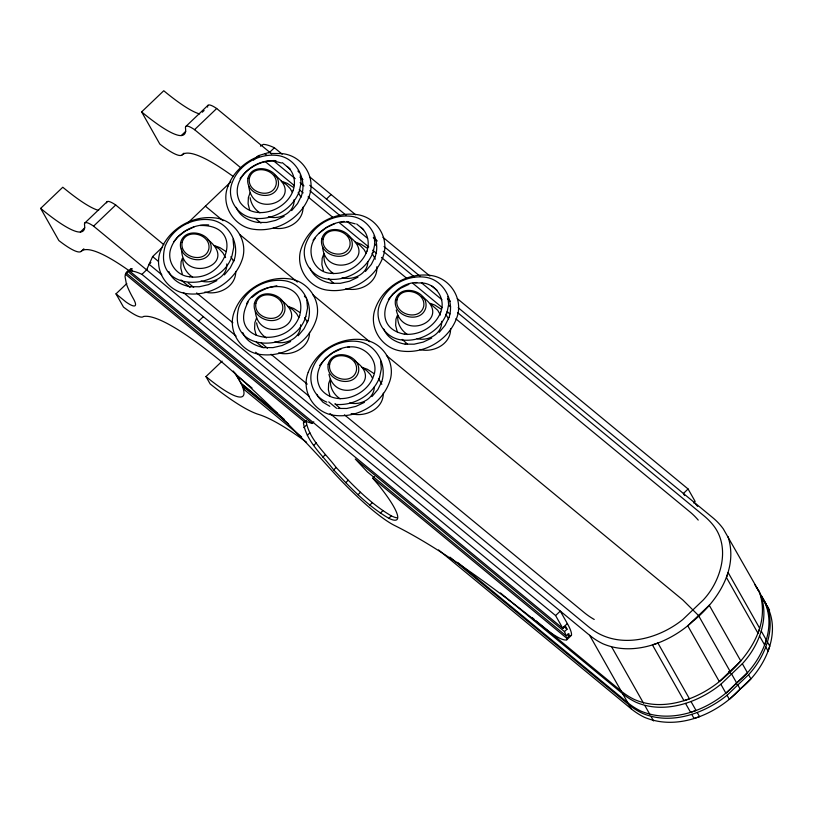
<?xml version="1.0" encoding="UTF-8"?>
<svg xmlns="http://www.w3.org/2000/svg" width="813" height="813" viewBox="0 0 813 813"><rect width="100%" height="100%" fill="white"/><g stroke="black" fill="none" stroke-linecap="round" stroke-linejoin="round"><path stroke-width="1.22" d="M126.808 283.544L116.005 293.859L123.474 307.06A60.609 10.518 46.3 0 0 143.454 316.501A202.904 35.213 46.3 0 1 221.715 361.927A223.971 38.861 46.3 0 1 331.074 469.731A77.631 13.475 46.3 0 0 394.651 525.513A582.962 101.158 46.3 0 1 542.779 626.681A65.782 11.412 46.3 0 0 566.773 639.79L566.773 638.256L372.73 478.207L374.407 476.601M181.604 248.443C180.771 284.377 240.892 265.902 208.077 239.805M182.935 259.469C182.386 266.542 186.797 273.412 192.63 277.121M226.797 263.92C227.528 276.948 212.417 284.438 201.065 281.044M235.729 271.43C236.034 286.745 218.382 295.719 204.815 292.05M248.798 186.207C252.213 221.217 308.198 198.677 274.367 174.866M255.292 311.359C258.707 346.368 314.682 323.828 280.861 300.017M294.093 199.632C294.824 212.66 279.713 220.15 268.361 216.746M303.025 207.132C303.361 221.908 286.593 231.105 273.31 227.904M300.576 324.783C301.308 337.812 286.196 345.301 274.845 341.897M309.509 332.283C309.824 347.598 292.162 356.572 278.595 352.903M322.588 247.061C325.993 282.07 381.978 259.53 348.157 235.719M324.011 256.034C323.462 263.107 327.873 269.967 333.706 273.676M330.495 381.185C329.956 388.258 334.367 395.118 340.19 398.827M367.811 261.745C367.669 274.215 353.035 280.78 342.141 277.609M376.866 266.735C377.984 282.589 359.946 292.487 345.891 288.605M374.305 386.897C374.193 398.827 360.413 405.687 349.783 402.913M383.299 393.146C383.573 409.02 365.007 417.679 351.175 413.604M397.852 315.637C396.846 323.127 401.256 330.606 407.486 334.539M441.652 321.338C442.394 333.828 428.177 341.602 417.079 338.615M450.585 328.848C450.9 344.163 433.238 353.137 419.671 349.468M127.102 272.609L125.415 274.225L125.039 276.593L126.32 283.554A135.273 23.475 46.3 0 0 133.352 298.656A35.833 6.219 46.3 0 1 125.954 301.969L116.005 293.859M160.649 250.597C152.874 269.957 167.376 292.182 187.976 293.767L188.098 293.788C210.547 296.156 233.616 282.385 241.613 261.166L241.654 261.034C249.428 241.674 234.927 219.449 214.327 217.864L214.205 217.843C191.756 215.475 168.687 229.246 160.689 250.465M227.945 186.299C220.171 205.669 234.672 227.884 255.262 229.469L255.394 229.5C277.843 231.868 300.912 218.087 308.899 196.878M234.154 260.069C240.028 242.833 228.107 221.349 209.327 219.673C190.72 217.711 171.604 229.124 164.978 246.705C152.631 293.3 221.654 291.867 232.04 255.577L233.768 247.182L233.046 239.164M293.158 190.374C296.034 182.031 294.082 172.224 287.192 166.421M299.377 191.177L301.054 182.895L300.332 174.876M301.45 195.781C307.304 178.586 295.454 157.122 276.725 155.395C258.087 153.362 238.9 164.795 232.264 182.417C225.75 198.484 237.752 216.99 254.876 218.301M308.95 196.746C316.724 177.376 302.223 155.161 281.623 153.576M299.651 315.525C308.94 279.692 259.54 278.696 246.542 303.777M305.861 316.328L307.548 308.046L306.826 300.027M307.934 320.932C313.798 303.727 301.948 282.274 283.219 280.546C264.581 278.513 245.394 289.946 238.758 307.568C226.421 354.163 295.434 352.72 305.82 316.44M366.937 251.237C369.813 242.884 367.862 233.077 360.972 227.274M373.157 252.04L374.834 243.748L374.122 235.729M375.23 256.634C381.104 239.398 369.183 217.914 350.403 216.228C331.795 214.266 312.67 225.689 306.054 243.27C299.53 259.337 311.542 277.853 328.665 279.164M382.73 257.599C390.504 238.239 376.002 216.014 355.403 214.429M373.431 376.389C380.21 360.047 363.523 344.102 347.669 347.212M379.641 377.191L381.327 368.899L380.606 360.881M381.724 381.785C387.598 364.549 375.667 343.066 356.897 341.379C338.289 339.417 319.163 350.84 312.538 368.421C307.629 381.348 313.757 396.978 326.836 402.12M440.727 312.09C445.971 299.011 436.185 284.001 422.272 282.934M446.937 312.893L448.624 304.601L447.902 296.582M449.01 317.487C454.884 300.251 442.963 278.768 424.183 277.091C405.585 275.129 386.46 286.542 379.834 304.133C373.309 320.19 385.321 338.706 402.445 340.017M456.51 318.462C464.284 299.093 449.792 276.867 429.193 275.292M500.462 592.941L622.707 693.774A88.902 72.194 -29.5 0 0 636.02 702.269C664.353 714.485 698.062 702.757 720.846 684.261L742.34 663.723C760.033 644.739 771.385 614.018 758.082 589.659M449.965 557.149L628.927 704.759A88.902 72.194 -29.5 0 0 642.24 713.255C670.573 725.47 704.282 713.743 727.056 695.257L748.56 674.709C766.659 655.349 778.763 622.301 762.564 598.297A88.902 72.194 -29.5 0 0 761.344 596.681M182.376 258.29L181.096 261.786L180.801 268.066L182.386 274.377M250.099 192.823L248.382 197.488L248.097 203.768L249.682 210.089M256.593 317.974L254.876 322.639L254.581 328.919L256.166 335.241M323.889 253.686L322.172 258.341L321.877 264.632L323.462 270.942M330.373 378.838L328.655 383.492L328.371 389.783L329.946 396.094M397.242 315.708L395.951 319.204L395.657 325.485L397.242 331.795M146.594 269.875L152.62 256.593L162.62 247.03M227.986 186.167C233.361 171.96 245.455 161.228 259.55 156.015M234.205 259.947L230.282 267.833L224.368 274.896M293.198 190.272C286.156 210.933 254.235 221.888 240.16 202.478C228.544 181.248 253.422 158.088 274.804 161.238M299.336 191.289C292.71 208.87 273.585 220.293 254.977 218.331M248.148 302.04C226.502 341.927 288.463 350.179 299.682 315.424M301.491 195.648L297.578 203.535L291.664 210.597M315.444 237.752C305.403 250.617 313.208 272.325 330.688 273.341M307.985 320.8L304.062 328.686L298.158 335.749M366.978 251.126C361.541 265.556 345.85 274.926 330.576 273.32M373.116 252.142C366.49 269.733 347.375 281.146 328.767 279.184M375.281 256.502L371.358 264.398L365.444 271.451M382.689 257.731C374.691 278.95 351.623 292.721 329.174 290.353L329.052 290.332C308.452 288.747 293.95 266.522 301.725 247.162L301.765 247.03C309.763 225.811 332.832 212.041 355.281 214.408M373.472 376.277C366.429 396.937 334.509 407.892 320.434 388.492C309.672 369.102 329.987 347.964 349.509 346.846M379.61 377.293C372.984 394.884 353.858 406.297 335.251 404.335M381.764 381.653L377.852 389.549L371.937 396.602M440.758 311.979C435.321 326.409 419.63 335.779 404.366 334.173M446.896 312.995C440.28 330.586 421.154 341.999 402.547 340.037M449.061 317.365L445.138 325.251L439.233 332.314M456.469 318.584C448.471 339.804 425.402 353.574 402.953 351.206L402.831 351.186C382.232 349.6 367.73 327.385 375.504 308.015L375.555 307.883C383.543 286.664 406.622 272.894 429.061 275.261M313.818 421.835L312.131 423.441L306.277 421.5L126.157 272.944L126.523 272.355L130.476 269.103L132.204 268.717L129.684 271.125L562.87 628.429L565.381 626L567.037 629.191L564.507 631.599L566.255 635.939L568.785 633.53L569.293 635.847L566.773 638.256M173.504 242.04L177.935 236.746L185.425 230.994L194.002 226.939M240.059 178.626C248.148 167.336 261.949 159.887 275.953 160.608M313.096 240.363C320.18 229.825 331.43 222.65 344.143 221.431M319.59 365.515L325.495 358.452L332.995 352.71L341.572 348.655M388.36 299.458L392.791 294.164L400.291 288.412L408.858 284.367M458.176 307.7L712.727 517.657A88.902 72.194 -29.5 0 1 723.255 528.816L759.505 592.301C771.446 628.256 744.85 661.345 718.316 682.422C695.562 700.298 662.402 711.639 634.496 699.556A88.902 72.194 -29.5 0 1 621.173 691.06L536.092 620.878M761.395 596.234C780.165 625.197 761.029 663.754 736.639 682.92C713.621 708.093 674.323 725.023 641.071 711.192A88.902 72.194 -29.5 0 1 627.758 702.696L457.597 562.342M763.031 599.974A88.902 72.194 -29.5 0 1 764.881 602.392C783.641 631.355 764.515 669.902 740.125 689.078C717.107 714.251 677.808 731.172 644.557 717.351A88.902 72.194 -29.5 0 1 631.244 708.845L438.583 549.944M129.247 270.81A184.195 31.961 46.3 0 0 81.198 251.349A66.138 11.473 46.3 0 1 58.861 240.567L40.65 208.382L62.784 187.234A102.916 17.856 46.3 0 0 98.637 210.415M233.29 176.533A184.195 31.961 46.3 0 0 182.183 154.866A66.138 11.473 46.3 0 1 159.836 144.084L141.625 111.899L163.759 90.751A102.916 17.856 46.3 0 0 199.622 113.932M84.847 222.975L106.981 201.827M185.831 126.493L207.955 105.344M202.315 112.204L204.093 110.517M40.65 208.382A102.916 17.856 46.3 0 0 80.335 232.02L84.755 227.792M141.625 111.899A102.916 17.856 46.3 0 0 181.309 135.547L185.74 131.31M80.335 232.02A123.373 21.412 46.3 0 0 84.522 224.764A37.113 6.443 46.3 0 1 93.586 226.146L115.72 204.998L163.911 244.743M181.309 135.547A123.373 21.412 46.3 0 0 185.496 128.281A37.113 6.443 46.3 0 1 194.561 129.663L216.695 108.515L271.664 153.86M81.198 251.349L83.861 248.808M182.183 154.866L183.951 153.179M126.157 272.944L128.688 270.536M260.495 146.147L263.239 144.399A135.273 23.475 46.3 0 1 274.398 147.763L282.223 154.216M187.193 223.555L230.862 181.827M253.605 160.1L258.158 155.75L269.713 152.244M150.872 262.538L149.064 264.266L161.777 274.753M129.684 271.125L130.741 270.983A135.273 23.475 46.3 0 1 141.909 274.347L147.305 269.194M269.001 152.925L274.398 147.763M198.636 321.145L203.331 316.664M326.44 199.043L331.135 194.561M306.603 442.282A220.059 38.191 46.3 0 0 258.656 414.447A164.643 28.567 46.3 0 1 210.14 383.929L205.974 376.571L222.122 361.145M391.327 515.869L388.807 518.277C367.537 505.859 350.362 487.698 333.645 469.884C322.68 455.321 306.328 441.693 303.422 422.933L305.952 420.524C308.849 439.284 325.2 452.912 336.165 467.475C352.883 485.29 370.057 503.44 391.327 515.869A67.357 11.687 46.3 0 0 397.191 517.8M303.422 422.933L306.531 420.606M303.777 427.628L306.308 425.219M307.324 435.27L309.844 432.862M313.798 445.331L316.328 442.922M322.781 457.14L325.302 454.731M333.645 469.884L336.165 467.475M345.657 482.688L348.177 480.28M357.994 494.69L360.525 492.282M369.824 505.066L372.344 502.658M380.332 513.115L382.852 510.706M562.85 628.408L555.604 615.573L560.289 611.091L567.342 623.561A67.997 11.799 46.3 0 1 571.468 635.309L566.773 639.79M457.292 298.615L688.093 488.989L683.408 493.461L684.576 495.544M562.657 628.043L567.342 623.561M693.58 502.942L695.145 501.448L688.093 488.989M319.011 233.301L326.501 227.559L335.078 223.504M251.715 297.599L259.215 291.847L267.792 287.802L276.857 285.729M284.164 216.349L275.597 220.394L266.522 222.467L257.579 222.416M216.878 280.637L208.301 284.692L199.236 286.765L190.293 286.715M357.954 277.203L349.377 281.257L340.312 283.32L331.369 283.28M290.658 341.501L282.081 345.545L273.016 347.618L264.073 347.568M431.733 338.066L423.156 342.11L414.091 344.184L405.148 344.133M364.437 402.354L355.86 406.398L346.795 408.472L337.852 408.431M416.795 282.548C388.086 282.609 368.106 327.029 404.468 334.194M270.597 153.494L281.501 153.545M341.175 222.061L348.584 222.101M208.656 224.906C193.138 223.86 176.502 233.046 171.157 247.619C165.903 260.699 175.699 275.709 189.612 276.776M200.1 225.496C246.227 224.347 226.41 282.233 189.5 276.755M414.955 282.914L422.374 282.954M93.586 226.146L589.618 635.278A88.902 72.194 -29.5 0 0 602.931 643.784C633.53 656.762 669.749 642.707 692.889 621.295C717.371 601.468 738.743 569.059 727.95 536.519M274.703 161.218L281.481 163.007M348.482 222.081L355.261 223.86M257.711 222.447C248.839 221.004 239.581 216.106 236.217 207.345M331.491 283.3C322.619 281.857 313.371 276.959 310.007 268.199M190.415 286.735C181.543 285.292 172.295 280.404 168.931 271.633M405.27 344.163C396.409 342.72 387.151 337.822 383.787 329.062M264.195 347.598C255.333 346.155 246.075 341.257 242.711 332.497M281.481 181.228L287.213 183.332L293.31 187.295M355.261 242.081L361.002 244.195L367.1 248.148M430.189 303.361L434.782 305.048L440.88 309.001M214.185 245.516L219.927 247.63L226.024 251.583M287.965 306.379L293.706 308.483L299.804 312.446M361.744 367.232L367.486 369.346L373.584 373.299M329.804 406.297L322.913 402.181L317.792 396.388L316.928 394.366M281.41 181.34L286.288 184.51L290.2 188.596L292.345 192.376M356.165 242.833L360.068 245.363L363.98 249.449L366.124 253.229M421.937 296.572C454.67 318.3 403.187 342.954 396.277 309.987M430.92 304.326L437.76 310.302L440.443 315.038M259.926 212.823C254.621 209.561 251.024 203.829 250.109 197.691M260.973 223.087L255.475 218.555M333.737 283.28L328.442 278.554M407.516 344.143L402.222 339.417M215.089 246.268L218.992 248.798L222.904 252.884L225.587 257.619M287.893 306.491L292.771 309.662L296.684 313.747L298.828 317.527M354.641 360.87C387.374 382.588 335.891 407.242 328.98 374.275M362.659 367.984L366.561 370.515L370.474 374.6L372.618 378.38M193.677 287.375L188.179 282.843M266.41 337.974C261.115 334.712 257.508 328.98 256.603 322.842M267.457 348.238L261.146 342.852M340.22 408.431L334.936 403.705M309.611 176.807L355.586 214.723M382.964 237.315L429.904 276.034M282.345 162.671L290.241 169.185M299.987 177.214L302.954 179.673M309.783 185.303L346.003 215.171M356.694 223.992L363.604 229.693M373.279 237.67L377.293 240.983M384.01 246.522L420.108 276.298M431.815 285.952L436.947 290.19M447.424 298.828L450.351 301.247M695.044 503.399L697.666 506.408M264.855 153.637L266.806 155.253M273.656 160.903L295.17 178.647M300.068 182.681L303.981 185.903M309.844 190.75L340.169 215.76M347.009 221.4L367.557 238.341M374.397 243.991L376.358 245.607M383.197 251.258L414.498 277.07M421.347 282.711L441.886 299.662M448.735 305.302L450.687 306.918M457.536 312.568L704.017 515.859A92.814 75.375 -29.5 0 1 712.645 524.487C731.192 546.692 721.283 580.96 703.082 600.167L682.859 619.486C660.227 637.799 625.634 648.012 598.541 633.5A92.814 75.375 -29.5 0 1 588.226 626.488L330.007 413.512M265.008 161.401L294.367 185.618M299.255 189.653L303.168 192.884M308.066 196.919L332.527 217.091M339.377 222.742L368.736 246.959M372.649 250.191L376.561 253.412M381.46 257.457L406.896 278.442M412.77 283.28L442.13 307.497M447.018 311.531L449.955 313.95M455.829 318.798L689.709 511.702A97.662 79.308 -29.5 0 1 698.225 520.096M194.561 129.663L240.831 167.824M205.384 206.167L222.996 220.699M239.632 234.418L297.355 282.03M313.015 294.946L369.763 341.755M386.399 355.474L682.859 599.994L698.499 615.502L730.064 671.284M728.661 671.568L731.598 673.997L736.639 682.92M735.856 683.367L737.808 684.983L740.125 689.078M152.62 256.593L158.484 261.43M180.994 279.997L189.805 287.263M196.655 292.914L232.864 322.771M256.349 342.141L263.199 347.791M271.024 354.255L307.233 384.122M328.757 401.876L336.592 408.329M344.417 414.793L584.171 612.535A97.662 79.308 -29.5 0 0 594.222 619.465M183.301 292.497L236.116 336.064M255.678 352.202L309.468 396.571M141.909 274.347L555.604 615.573M130.476 269.103L132.428 270.729M564.1 626.772L567.037 629.191M127.946 271.522L312.131 423.441M564.507 631.599L355.281 459.03L367.293 471.835L566.255 635.939M567.342 634.231L569.293 635.847M125.415 274.225L304.845 422.221M532.18 617.656L534.141 619.272M236.42 375.159L252.071 388.065M233.341 371.063A73.993 12.845 46.3 0 1 240.902 383.065L277.152 412.974M284.499 419.569L241.471 384.082L235.353 373.269M288.605 424.051L242.64 386.145L244.957 390.24L301.674 437.018M297.914 171.015L299.377 172.671M304.397 296.166L305.861 297.812M372.73 478.207L378.157 484.578A67.357 11.687 46.3 0 1 388.807 518.277M754.81 584.598L759.616 592.372M756.344 587.311L758.051 589.801M445.768 314.113L448.563 319.042M371.988 253.26L375.342 259.164M298.208 192.396L300.993 197.325M378.472 378.411L381.825 384.315M304.692 317.548L307.487 322.476M230.912 256.695L233.707 261.623M761.039 595.014L766.09 603.937M767.259 606L769.576 610.096M761.242 631.051L766.293 639.973L764.616 644.963L759.566 636.04M767.462 642.036L769.779 646.132L768.102 651.122L765.785 647.036M742.34 663.723L747.391 672.646L725.897 693.194L720.846 684.261M748.56 674.709L750.877 678.804L729.373 699.343L727.056 695.257M691.009 701.548L696.06 710.471L690.572 712.32L685.522 703.397M697.229 712.534L699.546 716.629L694.058 718.479L691.741 714.383M611.925 647.372L643.49 703.143M645.024 705.857L650.065 714.779M651.233 716.842L653.55 720.938M589.618 635.278L621.173 691.06M622.707 693.774L627.758 702.696M628.927 704.759L631.244 708.855M571.468 635.309A65.782 11.412 46.3 0 1 570.533 635.502M106.605 202.864A37.113 6.443 46.3 0 1 115.72 204.998M240.902 383.065A92.814 16.108 46.3 0 1 205.974 376.571M207.63 107.133A37.113 6.443 46.3 0 1 216.695 108.515M180.618 242.609C177.539 259.459 206.563 267.274 210.984 250.099C214.053 233.25 185.029 225.435 180.618 242.609M182.102 242.467C179.399 257.294 204.937 264.174 208.829 249.052C211.532 234.235 185.994 227.355 182.102 242.467M247.904 178.321C244.835 195.161 273.859 202.976 278.28 185.801C281.349 168.952 252.325 161.137 247.904 178.321M249.398 178.179C246.685 192.996 272.233 199.876 276.115 184.764C278.829 169.937 253.28 163.057 249.398 178.179M254.398 303.473C251.319 320.312 280.343 328.127 284.763 310.952C287.843 294.103 258.819 286.288 254.398 303.473M255.882 303.33C253.178 318.147 278.717 325.027 282.609 309.916C285.312 295.089 259.774 288.209 255.882 303.33M321.694 239.174C318.615 256.024 347.639 263.839 352.059 246.654C355.129 229.815 326.104 222 321.694 239.174M323.178 239.032C320.474 253.859 346.013 260.739 349.905 245.617C352.608 230.79 327.07 223.921 323.178 239.032M328.178 364.326C325.109 381.175 354.133 388.99 358.543 371.805C361.622 354.966 332.598 347.151 328.178 364.326M329.671 364.183C326.958 379.01 352.507 385.89 356.389 370.769C359.092 355.942 333.554 349.072 329.671 364.183M395.474 300.038C392.394 316.877 421.419 324.692 425.839 307.517C428.918 290.668 399.894 282.853 395.474 300.038M396.957 299.895C394.254 314.712 419.793 321.592 423.685 306.471C426.388 291.654 400.85 284.774 396.957 299.895M234.429 311.45C226.654 330.82 241.156 353.035 261.756 354.62L261.877 354.651C284.326 357.019 307.395 343.238 315.393 322.029L315.434 321.897C323.208 302.527 308.716 280.312 288.117 278.727L287.985 278.696C265.546 276.329 242.467 290.109 234.479 311.318L234.429 311.45M308.218 372.303C300.444 391.673 314.936 413.898 335.535 415.473L335.667 415.504C358.106 417.872 381.185 404.102 389.173 382.882L389.224 382.75C396.998 363.391 382.496 341.165 361.897 339.58L361.775 339.56C339.326 337.192 316.247 350.962 308.259 372.181L308.218 372.303M728.153 572.565L726.476 577.555L758.031 633.327L759.708 628.337L728.153 572.565M709.251 605.238L687.747 625.776L719.312 681.558L740.806 661.01L709.251 605.238M657.92 643.053L652.433 644.902L683.987 700.684L689.475 698.834L657.92 643.053"/></g></svg>
